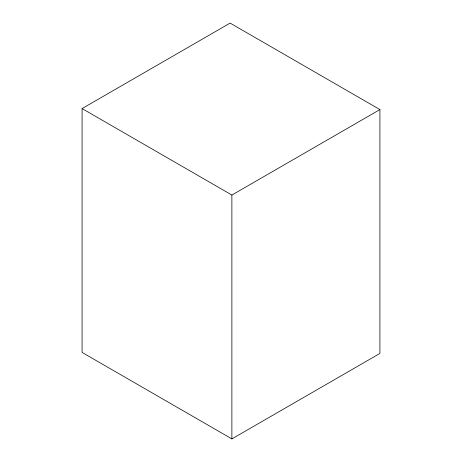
<?xml version="1.0" encoding="UTF-8"?>
<svg xmlns="http://www.w3.org/2000/svg" width="462" height="462" viewBox="0 0 462 462"><rect width="100%" height="100%" fill="white"/><g stroke="black" fill="none" stroke-linecap="round" stroke-linejoin="round"><path stroke-width="0.69" d="M82.08 108.576L230.122 23.1L379.92 109.586L379.92 353.424L231.878 438.9L82.08 352.414L82.08 108.576L231.878 195.056L379.92 109.586M231.878 195.056L231.878 438.9"/></g></svg>
